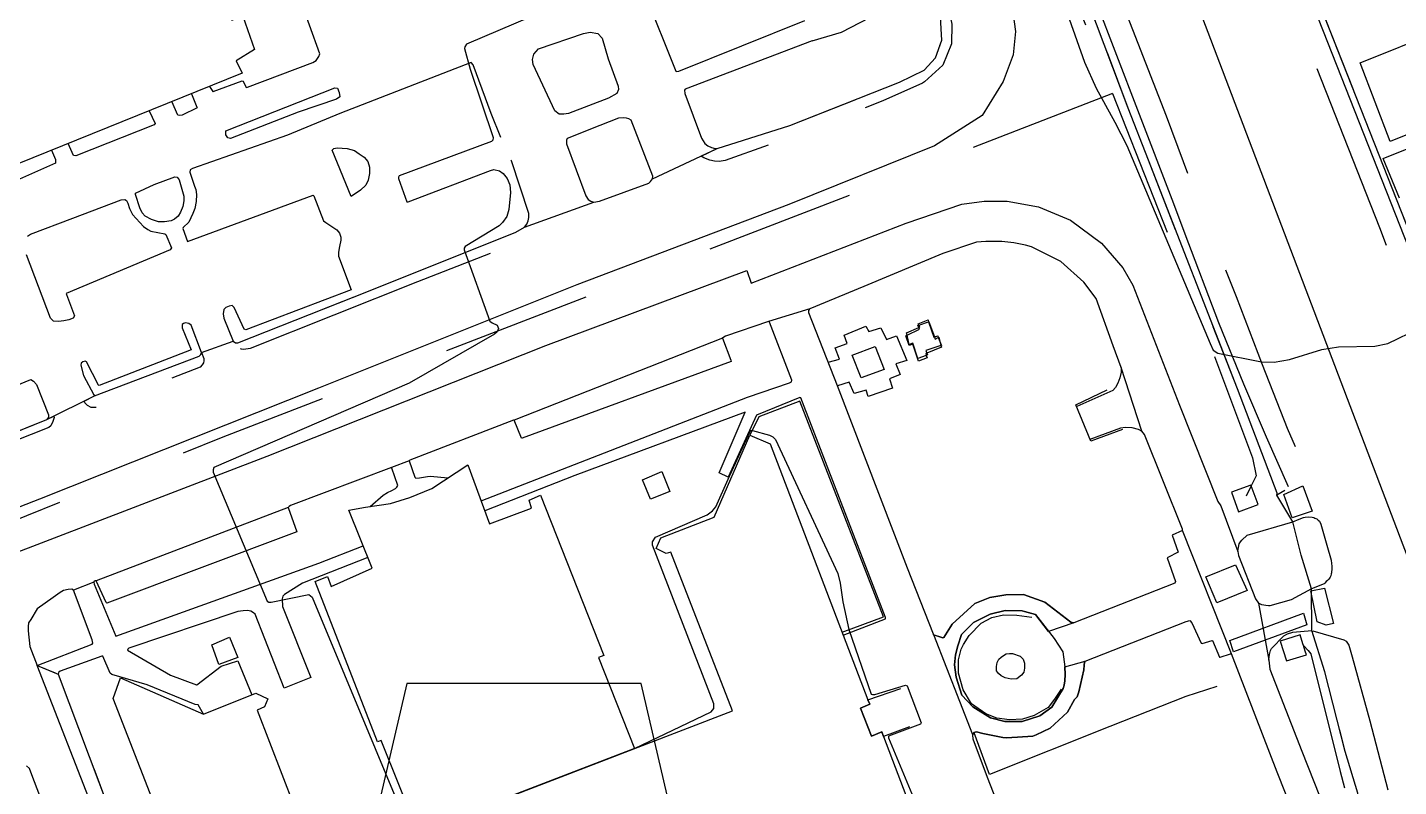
# Model space of a CAD drawing. Header units: millimetres. Extents: x 198785 to 203305, y 542885 to 545889.
# Drawn here: x 200370.9 to 200634.5, y 543660.4 to 543806.4 of the extents above; entities that cross this region are included whole.
import ezdxf

# ---------------------------------------------------------------- set-up
doc = ezdxf.new("R2010")
doc.units = ezdxf.units.MM
for name, pattern in [('FENCE_25K', [54.3, 28.7, -9.2, -16.4]), ('HIDDEN_BULD_25K', [28.8, 18.4, -10.4]), ('HIDDEN_IN_25K', [56.5, 36.5, -20])]:
    doc.linetypes.add(name, pattern=pattern)
for name, color, linetype in [('A0013114', 253, 'Continuous'), ('A0013118', 253, 'Continuous'), ('A0023214', 253, 'Continuous'), ('A0033324', 253, 'Continuous'), ('A0033327', 253, 'Continuous'), ('A0043325', 253, 'Continuous'), ('B0014111', 253, 'Continuous'), ('B0014116', 253, 'Continuous'), ('B0014221', 253, 'Continuous'), ('B0024120', 253, 'Continuous'), ('B0024127', 253, 'Continuous'), ('C0076117', 253, 'Continuous'), ('C0393323', 253, 'Continuous'), ('F0017111', 253, 'Continuous'), ('F0047224', 253, 'Continuous')]:
    doc.layers.add(name, color=color, linetype=linetype)

# ---------------------------------------------------------------- blocks, each defined once
blk = doc.blocks.new('B0014221')
at = {"layer": 'B0014221'}
blk.add_lwpolyline([(-31.25, -18.75), (31.25, -18.75), (22.5, 18.75), (-22.5, 18.75)], close=True, dxfattribs=at)

msp = doc.modelspace()

# ---------------------------------------------------------------- linework, layer by layer
at = {"layer": 'A0013114'}
for points in [[(200658.67, 543830.96), (200658.06, 543831.25), (200657.71, 543831.33), (200621.34, 543823.31), (200620.5, 543823.08), (200615.53, 543821.62), (200615.42, 543821.19), (200619.39, 543810.69), (200647.16, 543740.09), (200654.58, 543720.63), (200656.12, 543716.59)], [(200626.68, 543659.13), (200624.25, 543667.15), (200620.35, 543682.43), (200617.85, 543690.4), (200617.75, 543698.43), (200615.77, 543704.87), (200614.16, 543711.29), (200611.09, 543716.42), (200611.19, 543716.8), (200603.5, 543736.89), (200586.41, 543780.85), (200582.53, 543790.9), (200574.95, 543810.94)]]:
    msp.add_lwpolyline(points, dxfattribs=at)
at = {"layer": 'A0013118'}
for points in [[(200533.87, 543878.07), (200533.69, 543876.35), (200533.89, 543874.88), (200538.66, 543863.14), (200543.95, 543848.62), (200544.04, 543848.47), (200552.27, 543832.93), (200552.38, 543831.96), (200559.95, 543812.16), (200560.86, 543805.66), (200560.37, 543801.12), (200558.48, 543795.99), (200554.44, 543789.45), (200545.26, 543783.61), (200517.24, 543772.36), (200476.51, 543756.89), (200426.85, 543737), (200373.19, 543715.65), (200323.65, 543696.35)], [(200489.58, 543812.96), (200495.54, 543798.02), (200495.66, 543797.92), (200496.14, 543797.97), (200520.35, 543807.74)], [(200405.87, 543795.07), (200406.49, 543794.07), (200406.56, 543794.06), (200412.18, 543796.12), (200412.33, 543796.08), (200412.93, 543794.87), (200413.18, 543794.91), (200425.76, 543799.7), (200426.38, 543800.06), (200426.92, 543800.84), (200427.11, 543801.34), (200423.09, 543812.44), (200422.72, 543812.32), (200412.29, 543808.56)], [(200341.49, 543717.65), (200374.61, 543730.97), (200383.8, 543735.56), (200403.92, 543743.17), (200404.23, 543743.5), (200404.34, 543743.9), (200410.41, 543746.05), (200410.85, 543745.76), (200411.33, 543745.75), (200436.15, 543755.55), (200464.79, 543767.02), (200466.44, 543767.99), (200479.8, 543772.8), (200480.84, 543772.99), (200490.35, 543776.45), (200490.69, 543776.78), (200491.04, 543777.26), (200503.51, 543783.1), (200517.43, 543787.52), (200538.53, 543795.88), (200543.26, 543798.22), (200545.48, 543800.59), (200546.68, 543803.98), (200546.46, 543808.38)], [(200474.02, 543789.72), (200473.1, 543789.72), (200472.3, 543790.34), (200468.13, 543799.27), (200467.96, 543800.22), (200468.26, 543801.29), (200469.16, 543802.3), (200477.78, 543805.25), (200479.1, 543805.51), (200480.52, 543805.23), (200481.36, 543804.35), (200482.54, 543800.39), (200484.44, 543795.11), (200484.51, 543794.47), (200484.18, 543793.73), (200482.58, 543792.8), (200474.93, 543789.86), (200474.02, 543789.72)], [(200521.77, 543803.84), (200497.36, 543794.54), (200497.21, 543794.33), (200497.29, 543793.69), (200500.45, 543785.12), (200501.1, 543784.11), (200501.69, 543783.67), (200502.42, 543783.34), (200503.09, 543783.14), (200503.51, 543783.1)], [(200461.9, 543785.24), (200460.02, 543789.88), (200456.56, 543799.2), (200456.18, 543799.69), (200430.94, 543789.87), (200420.89, 543785.71), (200402.63, 543779.26), (200402.19, 543779.03), (200402.11, 543778.6), (200403, 543775.88), (200403.25, 543775.21), (200403.38, 543774.29), (200403.29, 543772.91), (200403.06, 543771.57), (200402.69, 543770.61), (200401.89, 543768.94), (200400.79, 543767.9), (200400.73, 543767.73), (200401.64, 543765.21), (200425.82, 543774.14), (200425.95, 543774.05), (200427.83, 543769.2), (200428.26, 543768.87), (200430.34, 543767.46), (200430.85, 543766.85), (200431.12, 543766.1), (200431.11, 543765.47), (200430.85, 543764.29), (200430.68, 543763.17), (200430.66, 543762.41), (200433.11, 543755.96), (200412.88, 543748.22), (200412.54, 543748.37), (200410.63, 543752.57), (200410.25, 543752.91), (200409.65, 543752.82), (200409, 543752.54), (200408.62, 543752.13), (200408.52, 543751.32), (200408.65, 543750.51), (200410.41, 543746.05)], [(200409.94, 543785.08), (200409.4, 543785.19), (200409.04, 543785.73), (200409.05, 543786.5), (200429.96, 543794.78), (200430.47, 543794.74), (200430.82, 543793.9), (200430.97, 543793.05), (200430.3, 543792.64), (200422.95, 543790.13), (200409.94, 543785.08)], [(200402.41, 543793.67), (200403.47, 543791.08), (200403.49, 543790.94), (200400.6, 543789.51), (200400.11, 543789.46), (200399.77, 543789.54), (200398.65, 543792.15)], [(200394.27, 543790.38), (200395.43, 543787.94), (200395.27, 543787.7), (200380.2, 543781.74), (200379.73, 543781.75), (200378.69, 543784.09)], [(200491.04, 543777.26), (200491.11, 543777.79), (200486.94, 543788.58), (200486.5, 543788.86), (200486.08, 543788.99), (200485.47, 543789.05), (200484.52, 543788.93), (200480.94, 543787.58), (200474.68, 543785.07), (200474.49, 543784.71), (200474.54, 543784.02), (200478.26, 543773.99), (200478.66, 543773.32), (200479.19, 543773), (200479.8, 543772.8)], [(200375.49, 543782.79), (200376.27, 543780.99), (200376.29, 543780.29), (200368.77, 543776.98), (200367.96, 543776.98), (200363.84, 543779.68)], [(200466.44, 543767.99), (200466.88, 543768.58), (200467.17, 543769.23), (200467.25, 543769.87), (200467.25, 543770.63), (200463.95, 543780.75), (200463.82, 543780.86)], [(200397.25, 543769.02), (200396.1, 543769.03), (200394.7, 543769.45), (200393.49, 543770.12), (200392.93, 543770.78), (200392.46, 543771.73), (200391.67, 543774.3), (200391.67, 543774.53), (200395.23, 543776.18), (200399.23, 543777.68), (200399.69, 543777.59), (200400.06, 543777.09), (200400.92, 543773.93), (200400.96, 543773.06), (200400.74, 543771.96), (200400.32, 543770.9), (200399.83, 543770.09), (200399.17, 543769.53), (200398.52, 543769.2), (200397.25, 543769.02)], [(200370.87, 543766.23), (200371.46, 543766.63), (200379.62, 543769.7), (200388.89, 543773.28), (200389.61, 543773.34), (200389.91, 543773.14), (200390.18, 543772.63), (200390.47, 543771.61), (200391.07, 543770.44), (200393.2, 543768.1), (200394.04, 543767.53), (200394.59, 543767.24), (200397.27, 543766.69), (200397.5, 543766.56), (200398.55, 543763.99), (200398.34, 543763.66), (200378.32, 543755.24), (200378.4, 543755.05), (200379.92, 543750.93), (200379.65, 543750.46), (200378.85, 543750.15), (200377.86, 543749.97), (200376.82, 543749.85)], [(200358.34, 543701.41), (200416.98, 543723.97), (200470.57, 543745.21), (200509.21, 543759.66), (200510.03, 543757.25), (200539.8, 543768.74), (200550.51, 543772.43), (200554.82, 543773.02), (200559.22, 543773), (200565.27, 543771.91), (200571.42, 543769.34), (200577.38, 543764.9), (200581.5, 543760.18), (200583.42, 543756.84), (200592.41, 543733.75), (200599.72, 543715.22), (200600.32, 543714.38), (200603.61, 543705.6), (200603.71, 543704.82), (200606.98, 543696.47), (200607.55, 543695.68), (200609.53, 543684.7), (200609.75, 543682.98), (200615.91, 543667.2), (200621.61, 543652.79)], [(200555.12, 543765.24), (200553.36, 543765.1), (200546.85, 543762.94), (200531.69, 543756.61), (200521.32, 543752.3), (200513.38, 543749.82), (200505.12, 543747.03), (200504.76, 543746.83), (200504.51, 543746.66), (200464.48, 543730.89), (200464.31, 543730.89), (200444.4, 543723.16), (200444.25, 543723.02), (200440.88, 543721.76), (200421.45, 543714.42), (200421.17, 543714.26), (200420.98, 543714.07), (200384.1, 543699.95), (200383.88, 543699.95), (200383.71, 543699.87), (200383.61, 543699.69), (200379.71, 543698.14), (200379.4, 543698.35), (200378.7, 543698.28), (200377.84, 543698.12), (200377.15, 543697.74), (200375.81, 543696.78), (200372.77, 543694.54), (200371.53, 543692.51), (200371.11, 543691.91), (200371, 543691.18), (200371, 543690.32), (200371.32, 543687.31), (200372.76, 543683.69), (200376.8, 543682), (200390.58, 543645.39)], [(200615.97, 543651.04), (200611.15, 543663.13), (200602.39, 543685.93), (200592.93, 543709.64), (200592.93, 543709.92), (200585.66, 543728.12), (200585.17, 543728.75), (200581.17, 543741.01), (200579.6, 543745.17), (200576.38, 543754.26), (200573.98, 543757.41), (200569.59, 543761.38), (200563.9, 543764.19), (200562.79, 543764.53), (200560.54, 543764.99), (200558.21, 543765.23), (200555.12, 543765.24)], [(200376.82, 543749.85), (200375.86, 543749.94), (200375.29, 543750.48), (200370.72, 543762.7)], [(200592.93, 543709.64), (200590.99, 543708.74), (200592.15, 543705.47), (200590.15, 543704.45), (200590.02, 543704.41), (200591.58, 543699.85), (200591.51, 543699.5), (200572.06, 543691.88), (200571.51, 543692.01), (200566.51, 543695.83), (200562.38, 543697.33), (200559.02, 543697.27), (200555.9, 543696.76), (200553.01, 543695.59), (200548.66, 543691.59), (200547.08, 543689.05), (200546.85, 543688.97), (200545.11, 543689.59), (200545.09, 543689.73), (200540.11, 543702.42), (200526.65, 543737.44), (200521.13, 543751.54), (200521.13, 543751.93), (200521.32, 543752.3)], [(200458.1, 543715.32), (200509.29, 543735.28), (200517.42, 543738.03), (200517.79, 543738.24), (200517.86, 543738.56), (200513.58, 543749.74), (200513.38, 543749.82)], [(200404.34, 543743.9), (200402.34, 543749.14), (200401.93, 543749.49), (200401.28, 543749.57), (200400.91, 543749.49), (200400.62, 543749.28), (200400.65, 543748.62), (200402.38, 543744.42), (200402.38, 543744.37), (200384.68, 543737.51), (200384.56, 543737.59), (200382.24, 543742.07), (200381.98, 543742.24), (200381.54, 543742.1), (200381.2, 543741.82), (200381.17, 543741.46), (200381.65, 543739.47)], [(200504.51, 543746.66), (200506.12, 543742.41), (200506.16, 543742.18), (200466.02, 543727.41), (200465.84, 543727.4), (200464.48, 543730.89)], [(200381.65, 543739.47), (200383.61, 543735.74), (200383.8, 543735.56)], [(200581.17, 543741.01), (200581.14, 543740.1), (200580.92, 543739.02), (200580.52, 543737.98), (200580.06, 543737.16), (200579.59, 543736.57), (200572.61, 543733.48)], [(200351.34, 543724.7), (200362.06, 543729.05), (200362.38, 543729.27), (200362.32, 543729.65), (200360.7, 543733.48), (200360.64, 543733.95), (200360.78, 543734.24), (200371.55, 543738.67), (200372.06, 543738.38), (200372.6, 543737.7), (200374.9, 543731.92), (200374.9, 543731.42), (200374.61, 543730.97)], [(200527.74, 543689.48), (200535.83, 543692.66), (200535.86, 543692.91), (200519.55, 543735.17), (200519.37, 543735.24), (200511.07, 543731.8), (200505.62, 543719.89), (200503.85, 543720.73), (200508.84, 543732.4), (200476.13, 543720.19), (200458.81, 543713.4)], [(200575.2, 543727.23), (200581.07, 543729.36), (200581.96, 543729.51), (200583.22, 543729.43), (200584.45, 543729.15), (200585.17, 543728.75)], [(200436.77, 543714.28), (200439.24, 543716.45), (200440.11, 543716.95), (200440.92, 543717.34), (200441.66, 543717.74), (200441.92, 543717.99), (200442.08, 543718.29), (200440.94, 543721.65), (200440.88, 543721.76)], [(200444.25, 543723.02), (200445.33, 543719.93), (200445.54, 543719.71), (200446.27, 543719.79), (200447.77, 543720.03), (200448.36, 543720.11), (200451.68, 543719.74)], [(200420.98, 543714.07), (200422.64, 543709.41), (200386.15, 543695.64), (200386.01, 543695.77), (200384.1, 543699.95)], [(200603.61, 543705.6), (200603.7, 543706.39), (200603.87, 543707.06), (200604.14, 543707.49), (200604.38, 543707.78), (200605.38, 543708.72), (200614.16, 543711.29)], [(200383.61, 543699.69), (200383.7, 543699.33), (200387.88, 543689.32), (200426.91, 543703.34), (200435.44, 543706.71)], [(200436.34, 543704.45), (200423.76, 543699.52), (200420.29, 543697.34), (200419.96, 543696.98), (200419.82, 543696.51), (200419.91, 543695.02), (200425.37, 543681.34), (200420.26, 543679.29), (200414.68, 543693.52), (200414.31, 543693.82), (200413.8, 543694.11), (200413.18, 543694.24), (200412.36, 543694.18), (200411.31, 543694.04), (200390.37, 543686.98), (200390.18, 543686.84), (200390.11, 543686.63), (200398.4, 543681.79), (200403.39, 543679.97), (200403.45, 543679.98), (200408.1, 543683.56), (200411.31, 543684.58), (200414.04, 543678.02)], [(200372.76, 543683.69), (200383.3, 543687.76), (200383.43, 543687.95), (200383.34, 543688.6), (200379.71, 543698.14)], [(200617.75, 543698.43), (200613.82, 543696.28), (200609.73, 543695.12), (200609.52, 543695.14), (200608.99, 543695.2), (200608.23, 543695.34), (200607.55, 543695.68)], [(200558.79, 543672.87), (200556.02, 543673.58), (200552.66, 543675.69), (200550.55, 543677.99), (200549.41, 543681.41), (200549.14, 543683.83), (200549.29, 543685.71), (200549.79, 543687.45), (200550.45, 543689.61), (200552.75, 543691.96), (200555.99, 543693.57), (200558.86, 543694.24), (200562.1, 543694.18), (200562.61, 543694.05), (200564.71, 543693.48), (200568.26, 543688.85), (200569.95, 543686.32), (200570.35, 543683.39), (200570.42, 543681.95), (200570.31, 543680.7), (200570.22, 543679.86), (200570.02, 543679.23), (200567.81, 543675.66), (200565.53, 543673.98), (200562.12, 543672.91), (200558.79, 543672.87)], [(200566.75, 543633.25), (200555.45, 543662.13), (200552.68, 543669.51), (200552.64, 543670.32), (200552.83, 543670.77), (200553.35, 543670.91), (200554.55, 543670.61), (200558.42, 543669.83), (200559.08, 543669.78), (200561.23, 543669.86), (200564.18, 543670.1), (200564.8, 543670.34), (200567.51, 543671.6), (200570.83, 543674.67), (200572.22, 543677.15), (200572.7, 543677.62), (200573.04, 543678.59), (200574.01, 543682.85), (200574.05, 543683.73), (200574.12, 543684.28), (200574.24, 543684.53), (200593.69, 543692.12), (200594.37, 543692.31), (200594.77, 543691.89), (200596.52, 543687.98), (200596.71, 543687.91), (200598.64, 543688.45), (200598.75, 543688.46), (200600.07, 543685.3), (200600.21, 543685.25), (200602.21, 543685.94), (200602.39, 543685.93)], [(200609.53, 543684.7), (200609.61, 543685.35), (200609.66, 543685.81), (200609.87, 543686.55), (200610.06, 543686.91), (200612.47, 543689.36), (200613.13, 543689.74), (200614.16, 543690.09), (200617.85, 543690.4)], [(200404.74, 543674.34), (200403.7, 543676.11), (200403.14, 543676.2), (200393.92, 543679.96), (200387.11, 543681.97), (200386.75, 543682.19), (200385.39, 543685.45), (200385.15, 543685.45), (200377.17, 543682.55), (200376.87, 543682.32), (200376.8, 543682)], [(200560.04, 543681.04), (200558.86, 543681.28), (200558.1, 543681.66), (200557.58, 543682.16), (200557.22, 543682.62), (200557.17, 543683.47), (200557.34, 543684.27), (200557.67, 543684.88), (200558.11, 543685.3), (200558.52, 543685.6), (200559.08, 543685.92), (200559.67, 543685.98), (200560.26, 543685.96), (200561.74, 543685.44), (200562.31, 543684.89), (200562.58, 543684.15), (200562.6, 543683.15), (200562.44, 543682.36), (200561.98, 543681.78), (200561.11, 543681.13), (200560.04, 543681.04)], [(200346.59, 543605.17), (200376.21, 543616.73), (200379.45, 543617.97), (200384.75, 543619.84), (200385.66, 543620.43), (200386.17, 543621.29), (200386.62, 543622.41), (200386.64, 543623.61), (200371.89, 543662.13), (200371.25, 543663.87), (200370.69, 543664.4)]]:
    msp.add_lwpolyline(points, dxfattribs=at)
at = {"layer": 'A0023214'}
msp.add_lwpolyline([(200679, 543598.38), (200664.05, 543631.43), (200662.69, 543635.03), (200640.6, 543693.15), (200638.06, 543699.82), (200636.67, 543703.48), (200635.41, 543706.79), (200593.93, 543815.93), (200592.09, 543820.76)], dxfattribs=at)
at = {"layer": 'A0033324', "linetype": 'HIDDEN_IN_25K', "flags": 128}
for points in [[(200612.66, 543717.32), (200611.09, 543716.42), (200611.19, 543716.8), (200603.5, 543736.89), (200586.41, 543780.85), (200582.53, 543790.9), (200574.95, 543810.94), (200571.67, 543819.64), (200571.21, 543820.86), (200564.65, 543837.03), (200563.98, 543838.48), (200563.81, 543838.81), (200563.72, 543838.95), (200563.25, 543839.27), (200565.4, 543839.68), (200565.61, 543839.74), (200566.13, 543839.74), (200566.62, 543839.74), (200567.05, 543839.73), (200567.44, 543839.67), (200568.4, 543839.54), (200570.06, 543838.73), (200570.57, 543838.47), (200570.8, 543838.25), (200571.22, 543837.68), (200575.47, 543825.74), (200581.9, 543809.82), (200589.8, 543789.39), (200593.09, 543780.63), (200596.53, 543771.51), (200603.28, 543754.63), (200608.3, 543741.59), (200613.06, 543729.35), (200615.04, 543724.87), (200615.58, 543723.14), (200615.58, 543722.77), (200615.53, 543722.08), (200615.38, 543721.4), (200614.75, 543720.17), (200614.29, 543719.41), (200613.76, 543718.56), (200612.66, 543717.32)], [(200505.01, 543780.81), (200503.85, 543780.64), (200502.97, 543780.68), (200502.09, 543780.88), (200500.91, 543781.32), (200500.43, 543781.66), (200503.51, 543783.1), (200517.43, 543787.52), (200538.53, 543795.88), (200543.26, 543798.22), (200545.48, 543800.59), (200546.68, 543803.98), (200546.46, 543808.38), (200544.05, 543815.76), (200535.9, 543835.58), (200535.68, 543835.7), (200536.66, 543835.92), (200536.97, 543835.79), (200537.41, 543835.45), (200537.94, 543834.99), (200542.69, 543824.06), (200547.9, 543810.38), (200548.63, 543807.03), (200548.57, 543803.26), (200546.89, 543799.16), (200543.33, 543795.93), (200542.96, 543795.68), (200535.35, 543792.29), (200513.4, 543783.81), (200505.01, 543780.81)], [(200656.12, 543716.59), (200653.49, 543716.47), (200651.64, 543716.48), (200650.84, 543716.95), (200650.29, 543717.84), (200649.91, 543718.85), (200642.5, 543738.28), (200630.87, 543767.85), (200614.72, 543808.89), (200611.02, 543818.67), (200610.93, 543819.12), (200611.09, 543819.46), (200612.63, 543820.18), (200613.04, 543820.41), (200615.53, 543821.62), (200615.42, 543821.19), (200619.39, 543810.69), (200647.16, 543740.09), (200654.58, 543720.63), (200656.12, 543716.59)], [(200445.85, 543757.5), (200413.71, 543744.66), (200412.51, 543744.46), (200412.01, 543744.51), (200411.47, 543744.7), (200410.41, 543746.05), (200410.85, 543745.76), (200411.33, 543745.75), (200436.15, 543755.55), (200464.79, 543767.02), (200466.44, 543767.99), (200468.84, 543768.86), (200468.67, 543768.29), (200468.44, 543767.7), (200468.13, 543767.08), (200467.48, 543766.27), (200467.01, 543765.71), (200445.85, 543757.5)], [(200384.11, 543733.33), (200383.16, 543733.3), (200382.41, 543733.66), (200381.92, 543734.2), (200381.77, 543734.55), (200383.8, 543735.56), (200403.92, 543743.17), (200404.23, 543743.5), (200404.34, 543743.9), (200404.81, 543742.74), (200404.79, 543742.28), (200404.7, 543741.88), (200404.49, 543741.53), (200404.09, 543741.07), (200384.11, 543733.33)], [(200339.57, 543715.49), (200317.64, 543706.84), (200317.54, 543706.65), (200318.4, 543703.92), (200318.31, 543703.37), (200318.12, 543703.03), (200293.08, 543692.74), (200277.58, 543686.38), (200277.35, 543686.39), (200276.63, 543687.37), (200285.7, 543691.64), (200312.91, 543702.38), (200313.09, 543702.52), (200311.83, 543706.02), (200311.95, 543706.11), (200332.81, 543714.36), (200334.88, 543715.22), (200335.18, 543715.2), (200341.49, 543717.65), (200374.61, 543730.97), (200375.95, 543731.64), (200376.04, 543731.37), (200375.79, 543730.58), (200375.4, 543729.76), (200375.01, 543729.44), (200339.57, 543715.49)], [(200620.19, 543699.36), (200617.75, 543698.43), (200615.77, 543704.87), (200614.16, 543711.29), (200615.41, 543711.83), (200616.21, 543712.11), (200616.51, 543712.18), (200617.21, 543712.28), (200617.89, 543712.21), (200618.19, 543712.13), (200618.41, 543712.01), (200618.76, 543711.86), (200619.03, 543711.66), (200619.28, 543711.44), (200619.56, 543710.87), (200620.72, 543706.84), (200621.56, 543703.92), (200621.63, 543703.32), (200621.68, 543702.78), (200621.68, 543702.35), (200621.61, 543701.51), (200621.56, 543701.29), (200621.48, 543700.92), (200621.36, 543700.65), (200621.23, 543700.48), (200621.01, 543700.21), (200620.83, 543700.05), (200620.59, 543699.81), (200620.34, 543699.54), (200620.19, 543699.36)], [(200520.53, 543552.5), (200519.96, 543552.46), (200519.67, 543552.46), (200518.88, 543552.51), (200518.46, 543552.59), (200517.99, 543552.75), (200517.6, 543552.9), (200517.08, 543553.15), (200516.47, 543553.67), (200515.72, 543554.59), (200515.37, 543555.1), (200514.6, 543557.18), (200532.55, 543564.07), (200542.78, 543568.2), (200552.37, 543572.07), (200554.79, 543573.01), (200556.86, 543573.81), (200603.06, 543591.19), (200608.55, 543593.26), (200613.29, 543595.04), (200615.15, 543595.76), (200614.11, 543598.83), (200613.96, 543599.19), (200613.94, 543599.44), (200628.46, 543605.48), (200630.64, 543606.32), (200631.28, 543606.81), (200631.46, 543607.01), (200631.78, 543607.35), (200631.98, 543607.67), (200635.67, 543615.79), (200635.81, 543617.23), (200635.76, 543617.57), (200635.51, 543619.3), (200634.38, 543623.38), (200632.72, 543628.56), (200631.22, 543633.28), (200629.19, 543641.57), (200628.23, 543646.26), (200627.98, 543649.85), (200627.73, 543653.12), (200627.47, 543655.62), (200626.68, 543659.13), (200624.25, 543667.15), (200620.35, 543682.43), (200617.85, 543690.4), (200623.95, 543688.63), (200624.41, 543688.32), (200624.91, 543687.56), (200625.6, 543685.36), (200628.99, 543673.02), (200632.69, 543658.73), (200634.94, 543650.35), (200637.01, 543642.94), (200640.39, 543630.97), (200643.45, 543620.19), (200644.24, 543617.25), (200644.65, 543615.44), (200644.78, 543614.15), (200644.81, 543613.73), (200644.85, 543612.12), (200644.74, 543611.09), (200644.61, 543610.03), (200644.26, 543608.71), (200643.24, 543606.27), (200642.17, 543603.86), (200641.04, 543601.77), (200640.03, 543600.05), (200639.04, 543598.8), (200637.41, 543597.36), (200636.02, 543596.57), (200624.52, 543592.31), (200623.75, 543592.03), (200619.77, 543590.58), (200614.61, 543588.6), (200609.31, 543586.44), (200601.24, 543583.12), (200585.23, 543577.17), (200571.26, 543571.9), (200560.15, 543567.59), (200548.47, 543563.17), (200534.51, 543557.7), (200523.47, 543553.47), (200521.5, 543552.73), (200520.53, 543552.5)], [(200424.52, 543557.5), (200424.98, 543557.4), (200425.42, 543557.44), (200425.65, 543557.76), (200425.82, 543556.81), (200425.76, 543556.39), (200425.61, 543555.95), (200425.37, 543555.49), (200424.96, 543555.1), (200424.5, 543554.81), (200424.06, 543554.7), (200423.22, 543554.69), (200422.89, 543554.82), (200422.59, 543555.11), (200414.85, 543573.87), (200402.85, 543605.64), (200402.8, 543606.21), (200402.84, 543607.11), (200403.14, 543608.59), (200403.18, 543608.94), (200394.44, 543632.67), (200394.2, 543632.87), (200391.98, 543634.15), (200391.71, 543634.51), (200385.33, 543651.36), (200372.76, 543683.69), (200376.8, 543682), (200390.58, 543645.39), (200394.3, 543636.55), (200394.69, 543636.25), (200396.62, 543635.31), (200396.88, 543634.98), (200397.71, 543632.62), (200398.43, 543628.84), (200403.37, 543616.14), (200405.92, 543611.71), (200406.7, 543609.24), (200406.78, 543608.94), (200406.56, 543608.29), (200406, 543607.07), (200405.87, 543606.55), (200416.89, 543576.41), (200424.52, 543557.5)]]:
    msp.add_lwpolyline(points, dxfattribs=at)
at = {"layer": 'A0033327'}
for points in [[(200613.31, 543718.04), (200609.08, 543727.58), (200604.78, 543737.8), (200599.96, 543749.57), (200593.47, 543766.64), (200591.27, 543772.51), (200584.34, 543790.52), (200572.27, 543822.08), (200565.33, 543839.66)], [(200614.17, 543820.96), (200618.22, 543810.24), (200646, 543739.64), (200654.83, 543716.46)]]:
    msp.add_lwpolyline(points, dxfattribs=at)
at = {"layer": 'A0043325'}
for points in [[(200617.88, 543713.34), (200614.06, 543712.06), (200612.41, 543716.59), (200616.11, 543718.21), (200617.88, 543713.34)], [(200605.37, 543698.07), (200599.53, 543695.75), (200597.42, 543700.73), (200603.15, 543703.06), (200605.37, 543698.07)], [(200621.99, 543691.77), (200620.56, 543691.46), (200618.87, 543692.04), (200617.6, 543698.01), (200620.27, 543698.55), (200621.99, 543691.77)], [(200616.88, 543691.52), (200602.76, 543686.29), (200602.07, 543688.48), (200616.22, 543693.73), (200616.88, 543691.52)]]:
    msp.add_lwpolyline(points, dxfattribs=at)
at = {"layer": 'B0014111'}
for points in [[(200368.43, 543781.37), (200367.34, 543784.11), (200358.17, 543807.16), (200402.17, 543824.54), (200403.52, 543820.83), (200406.67, 543821.96), (200409.17, 543815.94), (200407.25, 543815.2), (200410.18, 543807.79), (200412.29, 543808.56), (200414.51, 543802.14), (200411.03, 543800.01), (200412.14, 543797.61), (200368.92, 543780.14), (200368.43, 543781.37)], [(200648.49, 543790.77), (200632.89, 543784.49), (200627.14, 543799.6), (200642.42, 543805.76), (200642.5, 543805.78), (200648.49, 543790.77)], [(200406.17, 543628.88), (200387.35, 543677.35), (200388.78, 543681.32), (200404.74, 543674.34), (200414.82, 543678.33), (200417.11, 543677.23), (200416.48, 543675.71), (200415.07, 543675.05), (200426.93, 543644.31), (200506.41, 543674.93), (200494.56, 543705.45), (200493.67, 543705.19), (200491.74, 543706.19), (200492.63, 543708.22), (200502.92, 543712.23), (200509.79, 543727.99), (200513.67, 543726.32), (200532.47, 543677.09)], [(200455.52, 543722.26), (200459.72, 543710.95), (200467.82, 543713.96), (200467.37, 543715.5), (200469.5, 543716.41), (200481.69, 543685.59), (200480.67, 543685.18), (200487.61, 543667.71), (200445.96, 543651.66), (200438.91, 543669.23), (200438.16, 543668.99), (200426.18, 543699.86), (200428.6, 543700.78), (200429.3, 543698.85), (200437.18, 543702.38), (200432.7, 543713.53), (200435.9, 543714.16), (200440.65, 543714.85), (200444.41, 543716), (200448.65, 543717.75), (200455.52, 543722.26)], [(200532.47, 543677.09), (200532.81, 543676.21), (200531.03, 543675.45), (200533.16, 543670.1), (200535.13, 543670.88), (200535.46, 543670.01), (200554.27, 543620.66)]]:
    msp.add_lwpolyline(points, dxfattribs=at)
at = {"layer": 'B0014116', "linetype": 'HIDDEN_BULD_25K', "flags": 128}
msp.add_lwpolyline([(200535.46, 543670.01), (200535.13, 543670.88), (200533.16, 543670.1), (200531.03, 543675.45), (200532.81, 543676.21), (200532.47, 543677.09), (200539.73, 543679.59), (200542.31, 543672.55), (200535.46, 543670.01)], dxfattribs=at)
at = {"layer": 'B0024120', "linetype": 'FENCE_25K', "flags": 128}
for points in [[(200563.8, 543833.6), (200579.49, 543793.71)], [(200579.49, 543793.71), (200531.65, 543775.19), (200497.68, 543762.04), (200497.66, 543762.04), (200408.46, 543727.58), (200370.67, 543712.44), (200343.46, 543701.54), (200280.9, 543676.38), (200279.09, 543675.65), (200278.31, 543674.41), (200278.11, 543673.77), (200278.09, 543672.99), (200279.8, 543670.99), (200317.07, 543627.16), (200336.36, 543603.47), (200337.43, 543602.15), (200339.76, 543603.13)], [(200579.49, 543793.71), (200593.52, 543758.03), (200606.43, 543723.62), (200607.12, 543720.13), (200606.17, 543718.21), (200604.59, 543715)], [(200634.68, 543773.56), (200631.55, 543781.23), (200650.38, 543788.76), (200657.82, 543768.52), (200638.67, 543761.68)], [(200616.21, 543687.53), (200617.09, 543686.53), (200617.61, 543685.94), (200623.29, 543663.29), (200625.77, 543653.38), (200626.88, 543642.42), (200627.78, 543637.82), (200633.96, 543618.34), (200634.13, 543617.8), (200630.11, 543608.03), (200611.07, 543600.48), (200611.03, 543600.47), (200612.06, 543597.08), (200612.07, 543597.06), (200533.31, 543566.77), (200531.95, 543570.01), (200526.75, 543568.14), (200525.44, 543571.65), (200525.06, 543572.05), (200519.44, 543569.72)]]:
    msp.add_lwpolyline(points, dxfattribs=at)
at = {"layer": 'B0024127'}
for points in [[(200603.73, 543713.25), (200607.48, 543714.62), (200606.17, 543718.21), (200606.11, 543718.38), (200602.35, 543717.01), (200603.73, 543713.25)], [(200612.96, 543684.55), (200616.77, 543685.75), (200616.56, 543686.43), (200616.21, 543687.53), (200616.11, 543687.86), (200615.57, 543689.56), (200611.76, 543688.36), (200612.96, 543684.55)]]:
    msp.add_lwpolyline(points, dxfattribs=at)
at = {"layer": 'C0076117'}
for points in [[(200433.1, 543773.86), (200429.44, 543782.78), (200429.78, 543783.13), (200430.41, 543783.26), (200432.36, 543783.1), (200433.75, 543782.72), (200434.68, 543782.1), (200435.61, 543781.43), (200436.3, 543780.6), (200436.64, 543779.51), (200436.64, 543778.29), (200436.4, 543777.06), (200435.97, 543776.05), (200434.93, 543775.12), (200433.1, 543773.86)], [(200542.25, 543749.16), (200542.14, 543749.39), (200544.03, 543750.14), (200544.15, 543749.76)], [(200542.25, 543749.16), (200544.15, 543749.76)], [(200544.15, 543749.76), (200544.2, 543749.77), (200545.26, 543746.88)], [(200544.15, 543749.76), (200545.13, 543746.83), (200545.26, 543746.88)], [(200524.85, 543742.03), (200526.99, 543742.59), (200526.2, 543744.78), (200528.5, 543745.6), (200527.89, 543747.23), (200532.05, 543748.97), (200532.62, 543747.91), (200534.97, 543748.62), (200536.06, 543746.39), (200537.94, 543747.07), (200539.95, 543742.37), (200537.82, 543741.68), (200538.68, 543739.68), (200536.63, 543738.84), (200537.22, 543736.99), (200532.54, 543735.41), (200532.14, 543736.62), (200529.82, 543736), (200528.85, 543738.18), (200526.65, 543737.44)], [(200543.7, 543743.33), (200543.85, 543742.85), (200542.17, 543742.24), (200541.08, 543745.47), (200540.38, 543745.23), (200539.75, 543747.12), (200539.99, 543747.23)], [(200539.99, 543747.23), (200539.89, 543747.64), (200542.25, 543748.71)], [(200539.99, 543747.23), (200542.39, 543748.34), (200542.25, 543748.71)], [(200543.7, 543743.33), (200542.1, 543742.7), (200541.13, 543745.69), (200540.43, 543745.43), (200539.99, 543747.23)], [(200542.25, 543748.71), (200542.1, 543749.11), (200542.25, 543749.16)], [(200542.25, 543748.71), (200542.43, 543748.79), (200542.25, 543749.16)], [(200545.26, 543746.88), (200545.89, 543747.07), (200546.01, 543746.76)], [(200531.19, 543738.99), (200529.44, 543743.34), (200533.84, 543745.05), (200535.6, 543740.64), (200531.19, 543738.99)], [(200546.51, 543745.23), (200543.59, 543744.26), (200543.77, 543743.78)], [(200546.51, 543745.23), (200546.61, 543744.88), (200543.77, 543743.78)], [(200545.26, 543746.88), (200545.42, 543746.45), (200546.01, 543746.76)], [(200546.01, 543746.76), (200546.09, 543746.8), (200546.3, 543746)], [(200546.01, 543746.76), (200546.3, 543746)], [(200546.3, 543746), (200546.59, 543745.26), (200546.51, 543745.23)], [(200546.3, 543746), (200546.51, 543745.23)], [(200543.77, 543743.78), (200543.58, 543743.71), (200543.7, 543743.33)], [(200543.77, 543743.78), (200543.91, 543743.41), (200543.7, 543743.33)], [(200581.42, 543729.05), (200575.36, 543726.85), (200572.46, 543733.84), (200578.47, 543736.67)], [(200527.5, 543690.1), (200535.46, 543693.05), (200519.4, 543734.52), (200511.49, 543731.48), (200509.79, 543727.99)], [(200490.66, 543715.7), (200489.12, 543719.36), (200492.83, 543721.02), (200494.36, 543717.16), (200490.66, 543715.7)], [(200569.62, 543679.12), (200568.34, 543677.2), (200567.12, 543675.62), (200564.43, 543674.07), (200562.17, 543673.35), (200559.69, 543673.2), (200557.24, 543673.55), (200555.12, 543674.37), (200552.41, 543676.32), (200550.78, 543678.97), (200549.89, 543682.2), (200549.86, 543684.74), (200550.37, 543686.84), (200550.88, 543687.68), (200551.91, 543689.43), (200554.26, 543691.83), (200556.32, 543692.91), (200558.53, 543693.44), (200561.13, 543693.35), (200564, 543692.97)], [(200407.68, 543683.85), (200406.3, 543687.62), (200409.75, 543689.12), (200411.3, 543685.21), (200407.68, 543683.85)]]:
    msp.add_lwpolyline(points, dxfattribs=at)
at = {"layer": 'C0393323'}
msp.add_lwpolyline([(200566.51, 543695.83), (200571.51, 543692.01), (200572.06, 543691.88), (200567.21, 543690.22), (200564.71, 543693.48), (200562.61, 543694.05), (200562.1, 543694.18), (200558.86, 543694.24), (200555.99, 543693.57), (200552.75, 543691.96), (200550.45, 543689.61), (200549.79, 543687.45), (200549.29, 543685.71), (200549.14, 543683.83), (200549.41, 543681.41), (200550.55, 543677.99), (200552.66, 543675.69), (200556.02, 543673.58), (200558.79, 543672.87), (200562.12, 543672.91), (200565.53, 543673.98), (200567.81, 543675.66), (200570.02, 543679.23), (200570.22, 543679.86), (200570.31, 543680.7), (200570.42, 543681.95), (200570.35, 543683.39), (200574.24, 543684.53), (200574.12, 543684.28), (200574.05, 543683.73), (200574.01, 543682.85), (200573.04, 543678.59), (200572.7, 543677.62), (200572.22, 543677.15), (200570.83, 543674.67), (200567.51, 543671.6), (200564.8, 543670.34), (200564.18, 543670.1), (200561.23, 543669.86), (200559.08, 543669.78), (200558.42, 543669.83), (200554.55, 543670.61), (200553.35, 543670.91), (200552.83, 543670.77), (200552.64, 543670.32), (200545.15, 543689.57), (200546.85, 543688.97), (200547.08, 543689.05), (200548.66, 543691.59), (200553.01, 543695.59), (200555.9, 543696.76), (200559.02, 543697.27), (200562.38, 543697.33), (200566.51, 543695.83)], dxfattribs=at)
at = {"layer": 'F0017111'}
for points, elevation in [([(200567.85, 543817.55), (200574.09, 543799.75), (200576.34, 543794.76), (200579.97, 543788.17), (200582.27, 543783.73), (200598.26, 543745.62), (200598.83, 543744.31), (200599.73, 543743.77), (200608.14, 543742.06), (200610.59, 543742.02), (200613.55, 543742.56), (200619.77, 543744.46), (200622.94, 543744.97), (200629.93, 543745.1), (200632.44, 543745.62), (200638.5, 543748.57)], 30), ([(200480.26, 543813.91), (200455.29, 543803.17), (200454.98, 543802.7), (200454.88, 543802.34), (200456.01, 543798.38), (200460.44, 543785.22), (200460.34, 543784.76), (200460.08, 543784.5), (200442.35, 543777.85), (200442.19, 543777.6), (200442.19, 543777.34), (200443.84, 543772.86), (200444.05, 543772.86), (200459.9, 543778.89), (200460.58, 543779.06), (200461.63, 543778.83), (200462.37, 543778.31), (200463.12, 543777.35), (200463.62, 543776.15), (200463.78, 543774.63), (200463.42, 543771.37), (200463.06, 543770.06), (200462.21, 543768.89), (200461.57, 543768.24), (200455.05, 543764.29), (200454.87, 543763.93), (200454.87, 543763.65), (200459.75, 543749.9), (200460.2, 543749.62), (200461.21, 543749.11), (200461.45, 543748.5), (200461.2, 543747.87), (200460.69, 543747.43), (200444.25, 543737.99), (200406.74, 543721.79), (200406.6, 543721.3), (200406.6, 543720.87), (200416.94, 543696.05), (200417.29, 543695.84), (200417.71, 543695.84), (200424.96, 543697.32), (200425.6, 543696.82), (200443.93, 543652.79)], 40), ([(200445.95, 543651.65), (200487.62, 543667.7), (200502.32, 543674.73), (200502.87, 543675.39), (200502.87, 543676.27), (200491.04, 543706.83), (200491.04, 543707.45), (200491.6, 543708.34), (200501.57, 543712.65), (200502.57, 543713.44), (200503.25, 543714.22), (200505.62, 543719.53), (200509.82, 543728.73), (200509.98, 543728.85), (200510.3, 543728.85), (200513.55, 543727.97), (200514.18, 543727.66), (200514.68, 543727.16), (200526.66, 543701.37), (200527.16, 543699.5), (200527.62, 543695.91), (200528.82, 543690.61), (200533.1, 543678.15), (200533.34, 543678.07), (200533.8, 543678.07), (200539.72, 543679.86), (200540.04, 543679.79), (200542.68, 543672.63), (200542.61, 543672.39), (200536.45, 543670.06), (200536.45, 543669.74), (200546.03, 543646.69)], 40)]:
    msp.add_lwpolyline(points, dxfattribs=dict(at, elevation=elevation))
at = {"layer": 'F0047224'}
for points in [[(200521.77, 543803.84), (200527.37, 543805.52), (200534.57, 543809.23), (200537, 543812.88), (200537.44, 543816.87), (200537.13, 543818.67), (200531.44, 543832.87)], [(200599.57, 543679.65), (200593.59, 543677.69), (200578.99, 543671.91), (200555.87, 543662.69), (200552.92, 543670.7)]]:
    msp.add_lwpolyline(points, dxfattribs=at)

# ---------------------------------------------------------------- block references
at = {"layer": 'B0014221'}
msp.add_blockref('B0014221', (200466.35, 543661.48), dxfattribs=at)

doc.saveas('drawing.dxf')
